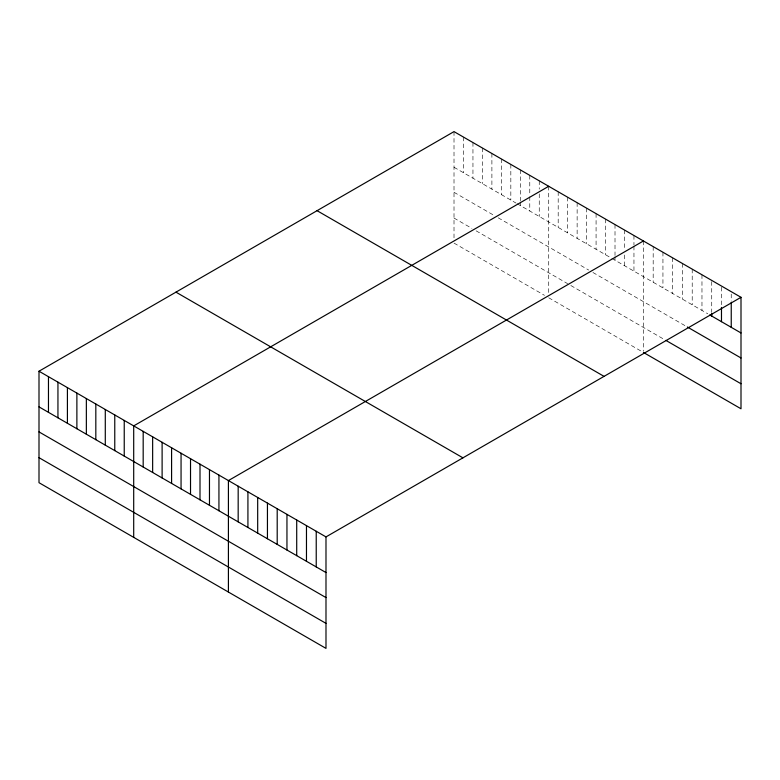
<?xml version="1.0" encoding="UTF-8"?>
<svg xmlns="http://www.w3.org/2000/svg" width="780" height="780" viewBox="0 0 780 780"><rect width="100%" height="100%" fill="white"/><g stroke="black" fill="none" stroke-linecap="round" stroke-linejoin="round"><path stroke-width="0.58" stroke-dasharray="3.9 2.92" d="M454.009 131.615L454.009 238.329M454.009 167.261L516.097 203.112M517.15 203.716L610.808 257.79M611.851 258.394L707.821 313.804M454.009 192.29L494.003 215.377M498.206 217.805L588.705 270.055M592.917 272.483L686.361 326.43M454.009 218.069L471.9 228.394M476.112 230.831L567.664 283.686M570.814 285.509L662.942 338.695M454.009 243.097L544.508 295.337M548.72 297.765L642.369 351.839M731.24 294.05L731.24 301.177M721.481 287.225L721.481 306.238M711.731 281.59L711.731 312.488M701.971 274.765L701.971 310.421M692.211 269.139L692.211 304.785M682.451 263.503L682.451 299.149M672.701 257.868L672.701 293.524M662.942 252.232L662.942 287.888M653.182 246.597L653.182 282.253M643.422 240.971L643.422 351.253M633.955 235.501L633.955 245.008M633.955 246.197L633.955 271.148M624.487 230.032L624.487 249.044M624.487 254.992L624.487 265.688M615.01 224.562L615.01 255.46M615.01 256.649L615.01 260.218M605.543 219.092L605.543 254.748M596.076 213.632L596.076 249.278M586.599 208.162L586.599 243.809M577.132 202.693L577.132 238.349M567.664 197.223L567.664 232.879M558.188 191.753L558.188 227.409M548.72 186.293L548.72 294.197M539.253 180.823L539.253 189.14M539.253 193.898L539.253 216.47M529.776 175.354L529.776 195.556M529.776 196.745L529.776 211.009M520.309 169.884L520.309 200.782M520.309 201.971L520.309 205.54M510.832 164.414L510.832 200.07M501.365 158.954L501.365 194.6M491.897 153.484L491.897 189.13M482.42 148.015L482.42 183.671M472.953 142.545L472.953 178.201M463.486 137.075L463.486 172.731"/><path stroke-width="1.17" d="M741 297.307L325.991 536.903L325.991 648.385L39 482.693L39 371.221L454.009 131.615L741 297.307L741 408.779L643.422 352.443M548.72 186.293L133.702 425.899L133.702 537.371M643.422 240.971L228.413 480.577L228.413 592.049M709.78 314.925L741 332.953M687.336 326.995L741 357.981M665.867 340.382L741 383.76M317.06 210.678L604.042 376.369M175.958 292.149L462.94 457.84M39 371.221L325.991 536.903M39 406.868L325.991 572.559M39 431.896L325.991 597.587M39 457.675L325.991 623.366M731.24 302.367L731.24 327.317M721.481 307.427L721.481 321.691M711.731 313.677L711.731 316.056M316.231 531.277L316.231 566.923M306.472 525.642L306.472 561.288M296.712 520.007L296.712 555.662M286.952 514.371L286.952 550.027M277.202 508.745L277.202 544.391M267.442 503.11L267.442 538.756M257.683 497.474L257.683 533.13M247.923 491.839L247.923 527.495M238.173 486.203L238.173 521.859M218.936 475.108L218.936 510.754M209.469 469.638L209.469 505.294M200.002 464.168L200.002 499.824M190.525 458.698L190.525 494.354M181.057 453.238L181.057 488.885M171.59 447.769L171.59 483.415M162.113 442.299L162.113 477.955M152.646 436.829L152.646 472.485M143.179 431.36L143.179 467.015M124.234 420.43L124.234 456.076M114.767 414.96L114.767 450.616M105.29 409.49L105.29 445.146M95.823 404.02L95.823 439.676M86.356 398.56L86.356 434.206M76.879 393.091L76.879 428.737M67.412 387.621L67.412 423.277M57.944 382.151L57.944 417.807M48.467 376.681L48.467 412.337"/></g></svg>
